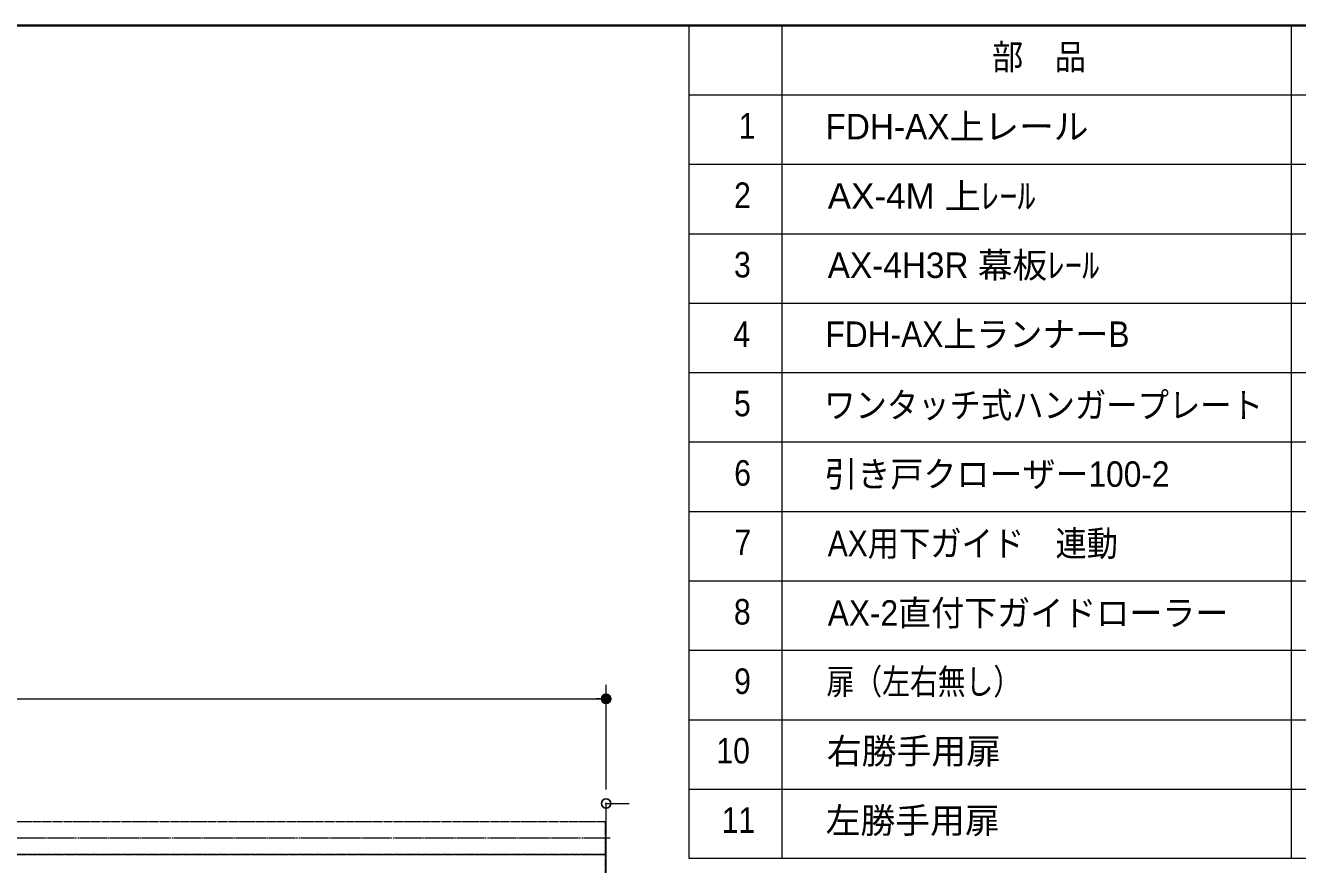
# Model space of a CAD drawing. Units: millimetres, scale not verified. Extents: x -4547 to 4547, y -2305 to 2305.
# Drawn here: x -1357 to 16, y 1150 to 2056 of the extents above; entities that cross this region are included whole.
import ezdxf
from ezdxf.enums import TextEntityAlignment as Align

# ---------------------------------------------------------------- set-up
doc = ezdxf.new("R2010")
doc.units = ezdxf.units.MM
doc.header["$LTSCALE"] = 20
doc.header["$PDMODE"] = 32
doc.header["$PDSIZE"] = 10
doc.linetypes.add('USER1', pattern=[10.5, 8, -0.5, 0.5, -0.5, 0.5, -0.5])
doc.linetypes.add('USER3', pattern=[2.91, 1.76, -0.4, 0.35, -0.4])
for name, color, linetype, lineweight in [('0-0_1図面枠', 7, 'Continuous', 20), ('0-1_3一般', 7, 'Continuous', 15), ('0-2_2寸法-1', 7, 'Continuous', 15), ('0-3_0', 7, 'Continuous', 25)]:
    doc.layers.add(name, color=color, linetype=linetype, lineweight=lineweight)
doc.layers.add('0-4_Defpoints', color=7, linetype='Continuous')
doc.styles.add('ＭＳ Ｐゴシック', font='')
doc.styles.get('ＭＳ Ｐゴシック').set_extended_font_data('MS PGothic')

# ---------------------------------------------------------------- blocks, each defined once
blk = doc.blocks.new('グループ-2')
at = {"layer": '0-0_1図面枠', "lineweight": 35}
blk.add_lwpolyline([(-60000, 41550), (60000, 41550), (60000, -41550), (-60000, -41550)], close=True, dxfattribs=at)
blk = doc.blocks.new('図面枠')
at = {"layer": '0-0_1図面枠'}
blk.add_blockref('グループ-2', (0, 0), dxfattribs=at)
blk = doc.blocks.new('グループ-34')
at = {"layer": '0-1_3一般', "linetype": 'USER3'}
blk.add_line((12295.5, 23990), (-52674.5, 23990), dxfattribs=at)
at = {"layer": '0-1_3一般', "linetype": 'USER1'}
for p, q in [((12195.5, 23640), (-52574.5, 23640)), ((12195.5, 23640), (-52574.5, 23640)), ((12195.5, 22940), (12195.5, 23640))]:
    blk.add_line(p, q, dxfattribs=at)
blk.add_lwpolyline([(12195.5, 24340), (-52574.5, 24340), (-52574.5, 23640), (12195.5, 23640)], close=True, dxfattribs=at)
blk = doc.blocks.new('グループ-35')
at = {"layer": '0-1_3一般'}
for p, q in [((12205.5, 24740), (12705.5, 24740)), ((12205.5, 24660), (12205.5, 24740)), ((12205.5, 22000), (12205.5, 24660))]:
    blk.add_line(p, q, dxfattribs=at)
blk = doc.blocks.new('グループ-40')
at = {"layer": '0-1_3一般'}
for name in ['グループ-35', 'グループ-34']:
    blk.add_blockref(name, (0, 0), dxfattribs=at)
blk = doc.blocks.new('_Dot')
at = {"layer": '0-3_0'}
blk.add_line((-10, 0), (-20, 0), dxfattribs=at)
for points in [[(0, 0), (-10, 0), (-9.92, 1.25)], [(0, 0), (-9.92, -1.25), (-10, 0)], [(0, 0), (-9.92, 1.25), (-9.69, 2.49)], [(0, 0), (-9.69, -2.49), (-9.92, -1.25)], [(0, 0), (-9.69, 2.49), (-9.3, 3.68)], [(0, 0), (-9.3, -3.68), (-9.69, -2.49)], [(0, 0), (-9.3, 3.68), (-8.76, 4.82)], [(0, 0), (-8.76, -4.82), (-9.3, -3.68)], [(0, 0), (-8.76, 4.82), (-8.09, 5.88)], [(0, 0), (-8.09, -5.88), (-8.76, -4.82)], [(0, 0), (-8.09, 5.88), (-7.29, 6.85)], [(0, 0), (-7.29, -6.85), (-8.09, -5.88)], [(0, 0), (-7.29, 6.85), (-6.37, 7.71)], [(0, 0), (-6.37, -7.71), (-7.29, -6.85)], [(0, 0), (-6.37, 7.71), (-5.36, 8.44)], [(0, 0), (-5.36, -8.44), (-6.37, -7.71)], [(0, 0), (-5.36, 8.44), (-4.26, 9.05)], [(0, 0), (-4.26, -9.05), (-5.36, -8.44)], [(0, 0), (-4.26, 9.05), (-3.09, 9.51)], [(0, 0), (-3.09, -9.51), (-4.26, -9.05)], [(0, 0), (-3.09, 9.51), (-1.87, 9.82)], [(0, 0), (-1.87, -9.82), (-3.09, -9.51)], [(0, 0), (-1.87, 9.82), (-0.63, 9.98)], [(0, 0), (-0.63, -9.98), (-1.87, -9.82)], [(0, 0), (-0.63, 9.98), (0.63, 9.98)], [(0, 0), (0.63, -9.98), (-0.63, -9.98)], [(0, 0), (0.63, 9.98), (1.87, 9.82)], [(0, 0), (1.87, 9.82), (3.09, 9.51)], [(0, 0), (3.09, 9.51), (4.26, 9.05)], [(0, 0), (4.26, 9.05), (5.36, 8.44)], [(0, 0), (5.36, 8.44), (6.37, 7.71)], [(0, 0), (6.37, 7.71), (7.29, 6.85)], [(0, 0), (7.29, 6.85), (8.09, 5.88)], [(0, 0), (8.09, 5.88), (8.76, 4.82)], [(0, 0), (8.76, 4.82), (9.3, 3.68)], [(0, 0), (9.3, 3.68), (9.69, 2.49)], [(0, 0), (9.69, 2.49), (9.92, 1.25)], [(0, 0), (9.92, 1.25), (10, 0)], [(0, 0), (1.87, -9.82), (0.63, -9.98)], [(0, 0), (3.09, -9.51), (1.87, -9.82)], [(0, 0), (4.26, -9.05), (3.09, -9.51)], [(0, 0), (5.36, -8.44), (4.26, -9.05)], [(0, 0), (6.37, -7.71), (5.36, -8.44)], [(0, 0), (7.29, -6.85), (6.37, -7.71)], [(0, 0), (8.09, -5.88), (7.29, -6.85)], [(0, 0), (8.76, -4.82), (8.09, -5.88)], [(0, 0), (9.3, -3.68), (8.76, -4.82)], [(0, 0), (9.69, -2.49), (9.3, -3.68)], [(0, 0), (9.92, -1.25), (9.69, -2.49)], [(0, 0), (10, 0), (9.92, -1.25)]]:
    blk.add_solid(points, dxfattribs=at)
blk = doc.blocks.new('グループ-60')
at = {"layer": '0-0_1図面枠', "lineweight": 15}
for p, q in [((16000, 41550), (16000, 23550)), ((27000, 41550), (27000, 23550)), ((14000, 40050), (60000, 40050)), ((14000, 38550), (60000, 38550)), ((14000, 37050), (60000, 37050)), ((14000, 35550), (60000, 35550)), ((14000, 34050), (60000, 34050)), ((14000, 32550), (60000, 32550)), ((14000, 31050), (60000, 31050)), ((14000, 29550), (60000, 29550)), ((14000, 28050), (60000, 28050)), ((14000, 26550), (60000, 26550)), ((14000, 25050), (60000, 25050))]:
    blk.add_line(p, q, dxfattribs=at)
blk.add_lwpolyline([(14000, 41550), (60000, 41550), (60000, 23550), (14000, 23550)], close=True, dxfattribs=at)

msp = doc.modelspace()

# ---------------------------------------------------------------- linework, layer by layer
at = {"layer": '0-2_2寸法-1'}
for p, q in [((-730.35, 1230.61), (-730.35, 1343.63)), ((-3110.09, 1328.63), (-741.6, 1328.63))]:
    msp.add_line(p, q, dxfattribs=at)
at = {"layer": '0-4_Defpoints'}
for p in [(-730.35, 1328.63), (-730.35, 1215.61)]:
    msp.add_point(p, dxfattribs=at)

# ---------------------------------------------------------------- block references
at = {"layer": '0-0_1図面枠', "xscale": 0.05, "yscale": 0.05}
for name in ['図面枠', 'グループ-60']:
    msp.add_blockref(name, (-1340.62, -21.39), dxfattribs=at)
at = {"layer": '0-1_3一般', "xscale": 0.05, "yscale": 0.05}
msp.add_blockref('グループ-40', (-1340.62, -21.39), dxfattribs=at)
at = {"layer": '0-2_2寸法-1', "xscale": 0.5627563, "yscale": 0.5627563}
msp.add_blockref('_Dot', (-730.35, 1328.63), dxfattribs=at)

# ---------------------------------------------------------------- texts
at = {"layer": '0-0_1図面枠', "style": 'ＭＳ Ｐゴシック'}
for s, height, width, p in [('部\u3000品', 27.57, 0.9, (-313.84, 2000.06)), ('1', 27.57, 0.9, (-587.14, 1925.57)), ('2', 27.57, 0.9, (-592.19, 1850.63)), ('AX-4M 上ﾚｰﾙ', 27.51, 1.05, (-491.06, 1849.84)), ('3', 27.57, 0.9, (-592.19, 1775.63)), ('4', 27.57, 0.9, (-592.93, 1700.63)), ('FDH-AX上ランナーB', 27.51, 0.95, (-493.52, 1700.56)), ('ワンタッチ式ハンガープレート', 27.57, 0.9, (-494.94, 1623.91)), ('5', 27.57, 0.9, (-592.19, 1625.63)), ('6', 27.57, 0.9, (-592.04, 1550.63)), ('引き戸クローザー100-2', 27.51, 0.95, (-494.66, 1549.42)), ('7', 27.57, 0.9, (-591.76, 1475.63)), ('AX用下ガイド\u3000連動', 27.51, 0.9, (-491.06, 1474.48)), ('8', 27.57, 0.9, (-592.34, 1400.63)), ('AX-2直付下ガイドローラー', 27.51, 0.95, (-491.06, 1399.42)), ('9', 27.57, 0.9, (-592.04, 1325.63)), ('扉（左右無し）', 27.51, 0.8, (-492.35, 1325.28)), ('10', 27.57, 0.9, (-611.22, 1250.57)), ('11', 27.57, 0.9, (-605.59, 1175.57))]:
    msp.add_text(s, height=height, dxfattribs=dict(at, width=width)).set_placement(p, align=Align.BOTTOM_LEFT)
for s, height, p in [('FDH-AX上レール', 27.51, (-493.52, 1924.84)), ('AX-4H3R 幕板ﾚｰﾙ', 27.51, (-491.06, 1775.06)), ('右勝手用扉', 27.57, (-492.07, 1250.22)), ('左勝手用扉', 27.57, (-493.36, 1175.22))]:
    msp.add_text(s, height=height, dxfattribs=at).set_placement(p, align=Align.BOTTOM_LEFT)

doc.saveas('drawing.dxf')
